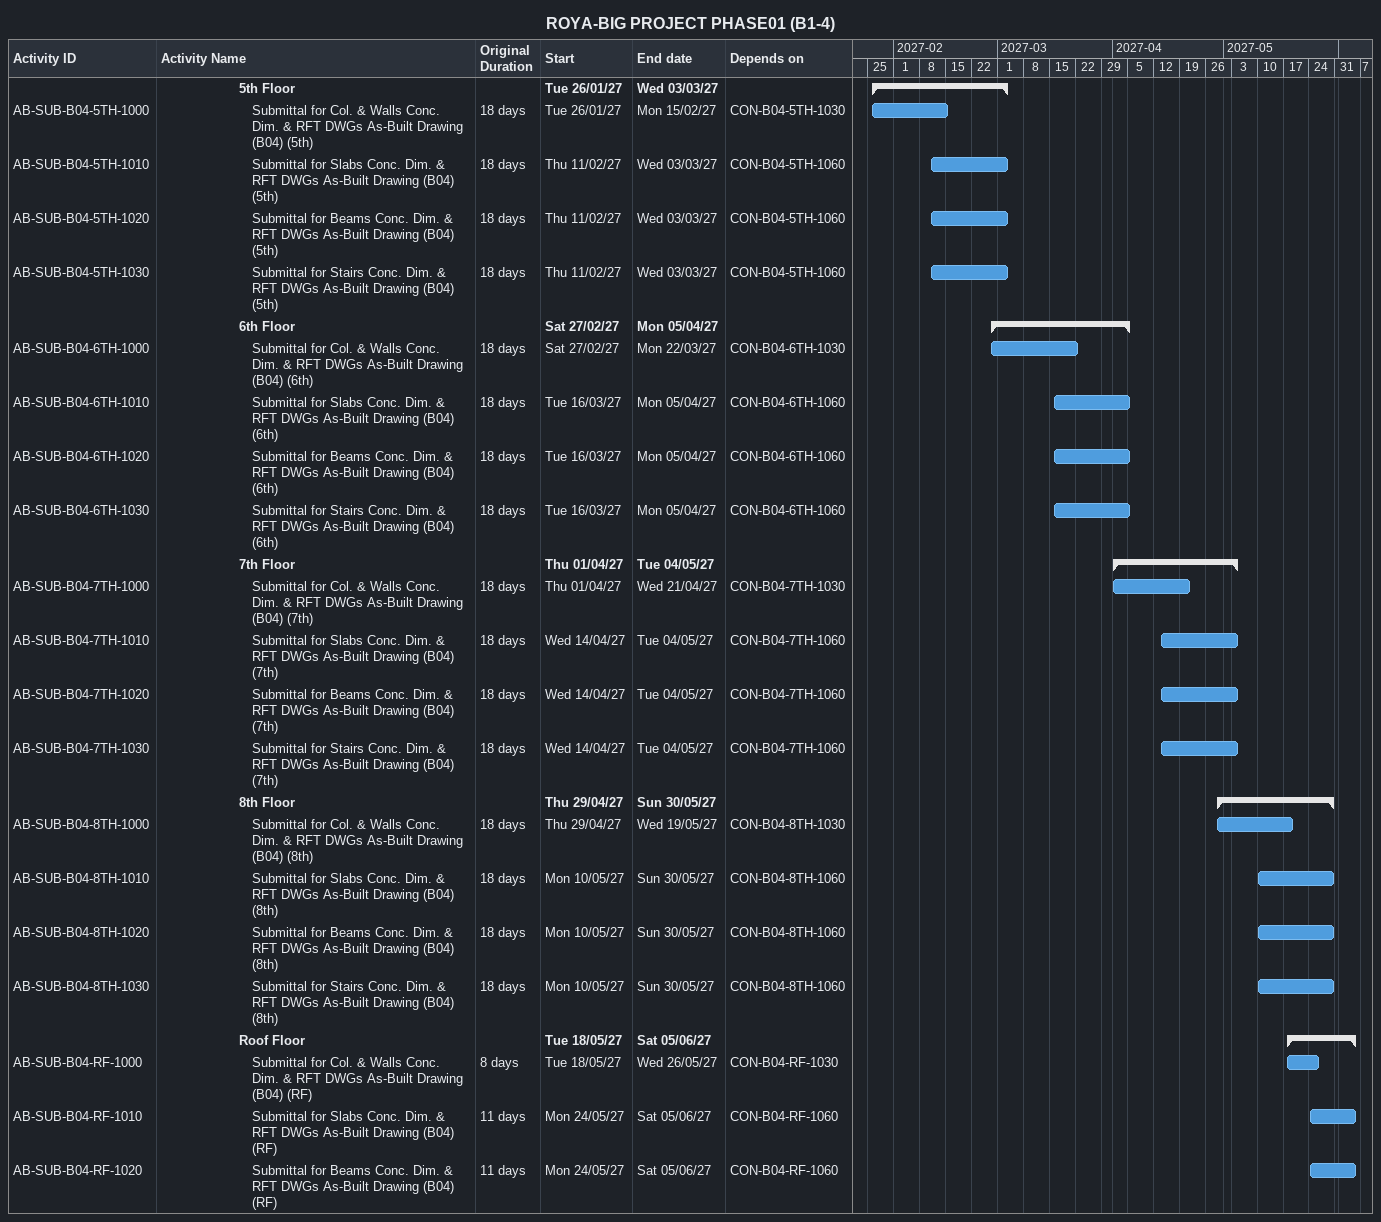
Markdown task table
ROYA-BIG PROJECT PHASE01 (B1-4)

| ID | Level | Task | Original duration | Start | Finish | Predecessors |
|---|---|---|---|---|---|---|
|  | 7 | **5th Floor** |  | 2027-01-26 | 2027-03-03 |  |
| AB-SUB-B04-5TH-1000 | 8 | Submittal for Col. & Walls Conc. Dim. & RFT DWGs As-Built Drawing (B04) (5th) | 18d | 2027-01-26 | 2027-02-15 | CON-B04-5TH-1030 |
| AB-SUB-B04-5TH-1010 | 8 | Submittal for Slabs Conc. Dim. & RFT DWGs As-Built Drawing (B04) (5th) | 18d | 2027-02-11 | 2027-03-03 | CON-B04-5TH-1060 |
| AB-SUB-B04-5TH-1020 | 8 | Submittal for Beams Conc. Dim. & RFT DWGs As-Built Drawing (B04) (5th) | 18d | 2027-02-11 | 2027-03-03 | CON-B04-5TH-1060 |
| AB-SUB-B04-5TH-1030 | 8 | Submittal for Stairs Conc. Dim. & RFT DWGs As-Built Drawing (B04) (5th) | 18d | 2027-02-11 | 2027-03-03 | CON-B04-5TH-1060 |
|  | 7 | **6th Floor** |  | 2027-02-27 | 2027-04-05 |  |
| AB-SUB-B04-6TH-1000 | 8 | Submittal for Col. & Walls Conc. Dim. & RFT DWGs As-Built Drawing (B04) (6th) | 18d | 2027-02-27 | 2027-03-22 | CON-B04-6TH-1030 |
| AB-SUB-B04-6TH-1010 | 8 | Submittal for Slabs Conc. Dim. & RFT DWGs As-Built Drawing (B04) (6th) | 18d | 2027-03-16 | 2027-04-05 | CON-B04-6TH-1060 |
| AB-SUB-B04-6TH-1020 | 8 | Submittal for Beams Conc. Dim. & RFT DWGs As-Built Drawing (B04) (6th) | 18d | 2027-03-16 | 2027-04-05 | CON-B04-6TH-1060 |
| AB-SUB-B04-6TH-1030 | 8 | Submittal for Stairs Conc. Dim. & RFT DWGs As-Built Drawing (B04) (6th) | 18d | 2027-03-16 | 2027-04-05 | CON-B04-6TH-1060 |
|  | 7 | **7th Floor** |  | 2027-04-01 | 2027-05-04 |  |
| AB-SUB-B04-7TH-1000 | 8 | Submittal for Col. & Walls Conc. Dim. & RFT DWGs As-Built Drawing (B04) (7th) | 18d | 2027-04-01 | 2027-04-21 | CON-B04-7TH-1030 |
| AB-SUB-B04-7TH-1010 | 8 | Submittal for Slabs Conc. Dim. & RFT DWGs As-Built Drawing (B04) (7th) | 18d | 2027-04-14 | 2027-05-04 | CON-B04-7TH-1060 |
| AB-SUB-B04-7TH-1020 | 8 | Submittal for Beams Conc. Dim. & RFT DWGs As-Built Drawing (B04) (7th) | 18d | 2027-04-14 | 2027-05-04 | CON-B04-7TH-1060 |
| AB-SUB-B04-7TH-1030 | 8 | Submittal for Stairs Conc. Dim. & RFT DWGs As-Built Drawing (B04) (7th) | 18d | 2027-04-14 | 2027-05-04 | CON-B04-7TH-1060 |
|  | 7 | **8th Floor** |  | 2027-04-29 | 2027-05-30 |  |
| AB-SUB-B04-8TH-1000 | 8 | Submittal for Col. & Walls Conc. Dim. & RFT DWGs As-Built Drawing (B04) (8th) | 18d | 2027-04-29 | 2027-05-19 | CON-B04-8TH-1030 |
| AB-SUB-B04-8TH-1010 | 8 | Submittal for Slabs Conc. Dim. & RFT DWGs As-Built Drawing (B04) (8th) | 18d | 2027-05-10 | 2027-05-30 | CON-B04-8TH-1060 |
| AB-SUB-B04-8TH-1020 | 8 | Submittal for Beams Conc. Dim. & RFT DWGs As-Built Drawing (B04) (8th) | 18d | 2027-05-10 | 2027-05-30 | CON-B04-8TH-1060 |
| AB-SUB-B04-8TH-1030 | 8 | Submittal for Stairs Conc. Dim. & RFT DWGs As-Built Drawing (B04) (8th) | 18d | 2027-05-10 | 2027-05-30 | CON-B04-8TH-1060 |
|  | 7 | **Roof Floor** |  | 2027-05-18 | 2027-06-05 |  |
| AB-SUB-B04-RF-1000 | 8 | Submittal for Col. & Walls Conc. Dim. & RFT DWGs As-Built Drawing (B04) (RF) | 8d | 2027-05-18 | 2027-05-26 | CON-B04-RF-1030 |
| AB-SUB-B04-RF-1010 | 8 | Submittal for Slabs Conc. Dim. & RFT DWGs As-Built Drawing (B04) (RF) | 11d | 2027-05-24 | 2027-06-05 | CON-B04-RF-1060 |
| AB-SUB-B04-RF-1020 | 8 | Submittal for Beams Conc. Dim. & RFT DWGs As-Built Drawing (B04) (RF) | 11d | 2027-05-24 | 2027-06-05 | CON-B04-RF-1060 |
